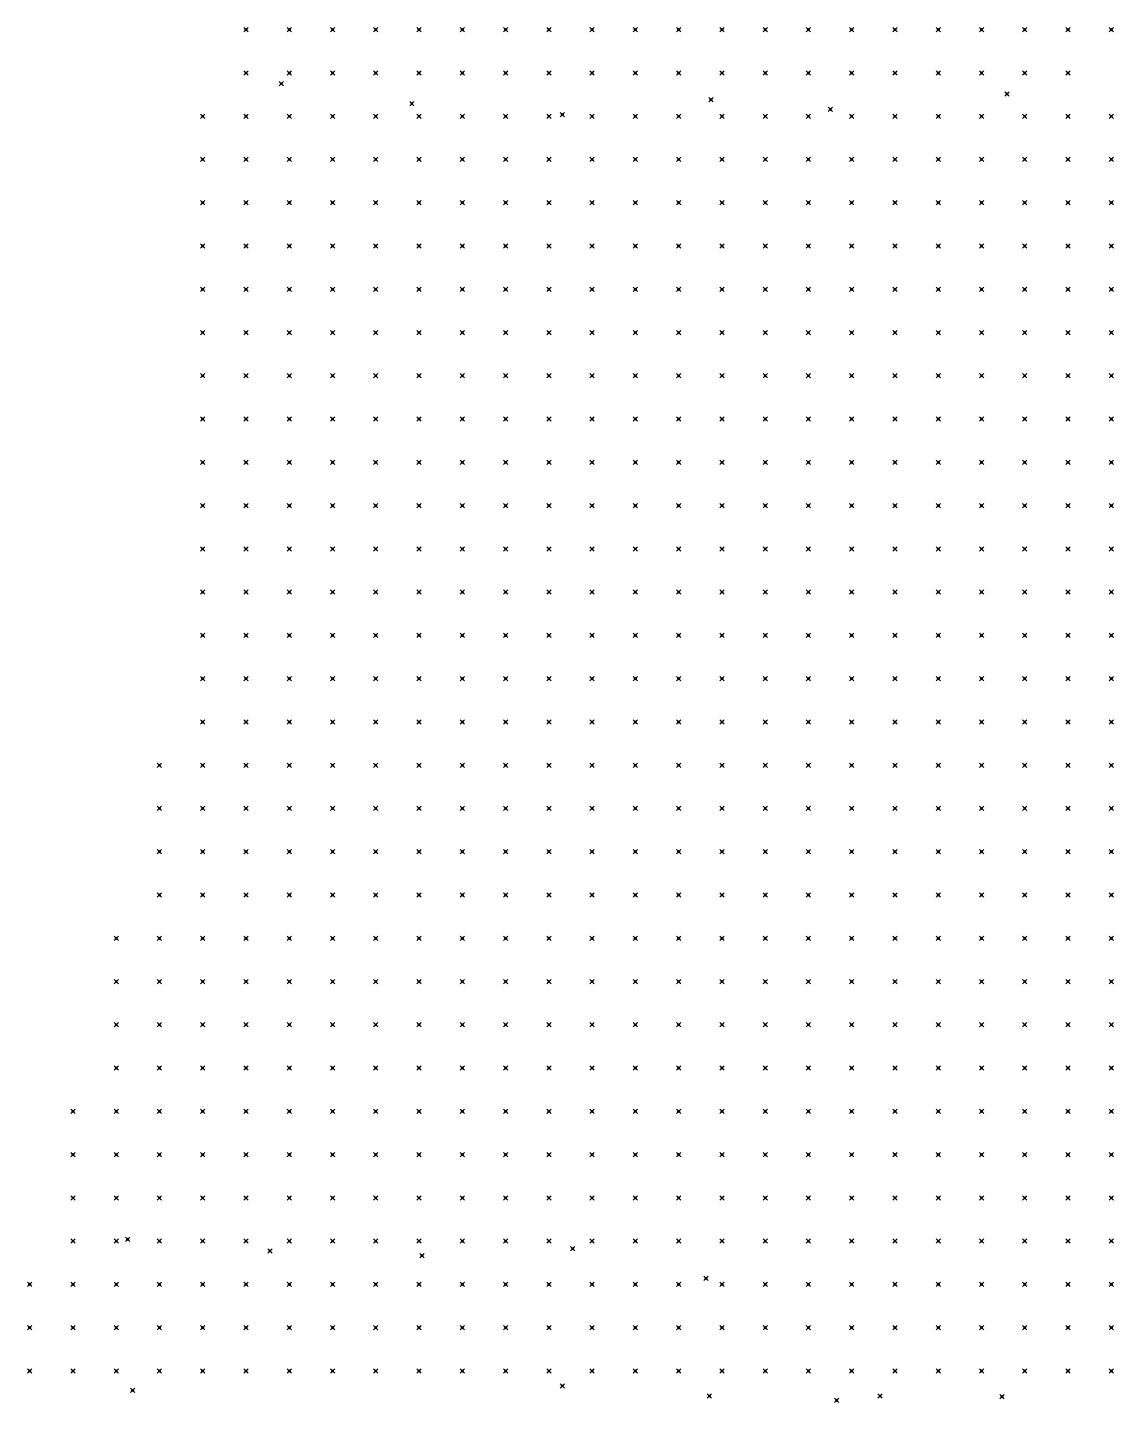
# Model space of a CAD drawing. Header units: metres. Extents: x 441556 to 446409, y 432338 to 461058.
# Drawn here: x 441585.6 to 441660.9, y 459909.6 to 460005 of the extents above; entities that cross this region are included whole.
import ezdxf

# ---------------------------------------------------------------- set-up
doc = ezdxf.new("R2010")
doc.units = ezdxf.units.M
doc.header["$MEASUREMENT"] = 0
doc.header["$PDMODE"] = 35
doc.header["$PDSIZE"] = 0.15
doc.layers.add('DTM-NOK-RevN_LIDAR_co_lidar', color=91, linetype='Continuous', lineweight=0)
doc.layers.add('DTM-NOK-RevN_RTK', color=32, linetype='Continuous', lineweight=0)

msp = doc.modelspace()

# ---------------------------------------------------------------- linework, layer by layer
at = {"layer": 'DTM-NOK-RevN_LIDAR_co_lidar'}
for p in [(441600.727, 460004.805, 406.135), (441603.726, 460004.805, 406.037), (441606.726, 460004.805, 406.068), (441609.725, 460004.805, 405.849), (441612.724, 460004.805, 405.709), (441615.724, 460004.805, 405.132), (441618.723, 460004.805, 404.905), (441621.722, 460004.805, 404.981), (441624.722, 460004.805, 405.237), (441627.721, 460004.805, 404.831), (441630.72, 460004.805, 404.628), (441633.72, 460004.805, 404.694), (441636.719, 460004.805, 404.46), (441639.718, 460004.805, 404.278), (441642.718, 460004.805, 404.357), (441645.717, 460004.805, 404.137), (441648.716, 460004.805, 403.653), (441651.716, 460004.805, 403.333), (441654.715, 460004.805, 403.188), (441657.714, 460004.805, 402.989), (441660.714, 460004.805, 402.895), (441600.727, 460001.806, 406.07), (441603.726, 460001.806, 406.043), (441606.726, 460001.806, 405.963), (441609.725, 460001.806, 405.49), (441612.724, 460001.806, 405.196), (441615.724, 460001.806, 405.001), (441618.723, 460001.806, 404.873), (441621.722, 460001.806, 405.002), (441624.722, 460001.806, 405.282), (441627.721, 460001.806, 405.152), (441630.72, 460001.806, 405.053), (441633.72, 460001.806, 404.703), (441636.719, 460001.806, 404.455), (441639.718, 460001.806, 404.392), (441642.718, 460001.806, 404.631), (441645.717, 460001.806, 404.452), (441648.716, 460001.806, 404.082), (441651.716, 460001.806, 403.676), (441654.715, 460001.806, 403.445), (441657.714, 460001.806, 403.322), (441597.728, 459998.806, 406.341), (441600.727, 459998.806, 406.261), (441603.726, 459998.806, 406.258), (441606.726, 459998.806, 406.113), (441609.725, 459998.806, 405.171), (441612.724, 459998.806, 404.734), (441615.724, 459998.806, 404.611), (441618.723, 459998.806, 404.976), (441621.722, 459998.806, 405.166), (441624.722, 459998.806, 405.066), (441627.721, 459998.806, 404.891), (441630.72, 459998.806, 404.688), (441633.72, 459998.806, 404.532), (441636.719, 459998.806, 404.469), (441639.718, 459998.806, 404.418), (441642.718, 459998.806, 404.403), (441645.717, 459998.806, 404.102), (441648.716, 459998.806, 404.066), (441651.716, 459998.806, 403.823), (441654.715, 459998.806, 403.52), (441657.714, 459998.806, 403.264), (441660.714, 459998.806, 402.951), (441597.728, 459995.807, 406.562), (441600.727, 459995.807, 406.528), (441603.726, 459995.807, 406.439), (441606.726, 459995.807, 405.956), (441609.725, 459995.807, 404.999), (441612.724, 459995.807, 404.754), (441615.724, 459995.807, 404.93), (441618.723, 459995.807, 405.044), (441621.722, 459995.807, 405.048), (441624.722, 459995.807, 404.964), (441627.721, 459995.807, 404.872), (441630.72, 459995.807, 404.847), (441633.72, 459995.807, 404.687), (441636.719, 459995.807, 404.69), (441639.718, 459995.807, 404.479), (441642.718, 459995.807, 404.335), (441645.717, 459995.807, 403.996), (441648.716, 459995.807, 403.81), (441651.716, 459995.807, 403.778), (441654.715, 459995.807, 403.54), (441657.714, 459995.807, 403.179), (441660.714, 459995.807, 402.897), (441597.728, 459992.808, 405.953), (441600.727, 459992.808, 405.938), (441603.726, 459992.808, 405.424), (441606.726, 459992.808, 405.475), (441609.725, 459992.808, 405.223), (441612.724, 459992.808, 405.13), (441615.724, 459992.808, 405.181), (441618.723, 459992.808, 405.25), (441621.722, 459992.808, 405.111), (441624.722, 459992.808, 404.958), (441627.721, 459992.808, 404.971), (441630.72, 459992.808, 404.956), (441633.72, 459992.808, 404.76), (441636.719, 459992.808, 404.638), (441639.718, 459992.808, 404.452), (441642.718, 459992.808, 404.472), (441645.717, 459992.808, 404.183), (441648.716, 459992.808, 403.822), (441651.716, 459992.808, 403.663), (441654.715, 459992.808, 403.429), (441657.714, 459992.808, 403.163), (441660.714, 459992.808, 402.861), (441597.728, 459989.808, 405.854), (441600.727, 459989.808, 405.875), (441603.726, 459989.808, 405.564), (441606.726, 459989.808, 405.353), (441609.725, 459989.808, 405.309), (441612.724, 459989.808, 405.623), (441615.724, 459989.808, 405.462), (441618.723, 459989.808, 405.288), (441621.722, 459989.808, 405.132), (441624.722, 459989.808, 405.133), (441627.721, 459989.808, 404.909), (441630.72, 459989.808, 404.713), (441633.72, 459989.808, 404.561), (441636.719, 459989.808, 404.473), (441639.718, 459989.808, 404.396), (441642.718, 459989.808, 404.328), (441645.717, 459989.808, 404.169), (441648.716, 459989.808, 403.803), (441651.716, 459989.808, 403.683), (441654.715, 459989.808, 403.433), (441657.714, 459989.808, 403.114), (441660.714, 459989.808, 403.113), (441597.728, 459986.809, 406.351), (441600.727, 459986.809, 406.201), (441603.726, 459986.809, 406.013), (441606.726, 459986.809, 405.817), (441609.725, 459986.809, 405.448), (441612.724, 459986.809, 405.607), (441615.724, 459986.809, 405.601), (441618.723, 459986.809, 405.329), (441621.722, 459986.809, 405.18), (441624.722, 459986.809, 405.201), (441627.721, 459986.809, 405.082), (441630.72, 459986.809, 404.849), (441633.72, 459986.809, 404.601), (441636.719, 459986.809, 404.357), (441639.718, 459986.809, 404.172), (441642.718, 459986.809, 404.15), (441645.717, 459986.809, 404.215), (441648.716, 459986.809, 403.8), (441651.716, 459986.809, 403.675), (441654.715, 459986.809, 403.37), (441657.714, 459986.809, 403.243), (441660.714, 459986.809, 403.331), (441597.728, 459983.81, 406.403), (441600.727, 459983.81, 406.296), (441603.726, 459983.81, 406.106), (441606.726, 459983.81, 405.959), (441609.725, 459983.81, 405.72), (441612.724, 459983.81, 405.751), (441615.724, 459983.81, 405.463), (441618.723, 459983.81, 405.298), (441621.722, 459983.81, 405.215), (441624.722, 459983.81, 405.068), (441627.721, 459983.81, 405.035), (441630.72, 459983.81, 405.087), (441633.72, 459983.81, 404.768), (441636.719, 459983.81, 404.502), (441639.718, 459983.81, 404.299), (441642.718, 459983.81, 404.2), (441645.717, 459983.81, 404.083), (441648.716, 459983.81, 403.808), (441651.716, 459983.81, 403.626), (441654.715, 459983.81, 403.478), (441657.714, 459983.81, 403.742), (441660.714, 459983.81, 403.944), (441597.728, 459980.81, 406.336), (441600.727, 459980.81, 406.178), (441603.726, 459980.81, 406.059), (441606.726, 459980.81, 405.939), (441609.725, 459980.81, 405.81), (441612.724, 459980.81, 405.723), (441615.724, 459980.81, 405.426), (441618.723, 459980.81, 405.383), (441621.722, 459980.81, 405.252), (441624.722, 459980.81, 405.101), (441627.721, 459980.81, 405.114), (441630.72, 459980.81, 405.174), (441633.72, 459980.81, 404.892), (441636.719, 459980.81, 404.636), (441639.718, 459980.81, 404.482), (441642.718, 459980.81, 404.317), (441645.717, 459980.81, 404.278), (441648.716, 459980.81, 403.866), (441651.716, 459980.81, 403.75), (441654.715, 459980.81, 403.71), (441657.714, 459980.81, 403.709), (441660.714, 459980.81, 403.751), (441597.728, 459977.811, 406.197), (441600.727, 459977.811, 406.071), (441603.726, 459977.811, 405.958), (441606.726, 459977.811, 405.894), (441609.725, 459977.811, 405.813), (441612.724, 459977.811, 405.658), (441615.724, 459977.811, 405.451), (441618.723, 459977.811, 405.477), (441621.722, 459977.811, 405.266), (441624.722, 459977.811, 405.184), (441627.721, 459977.811, 405.163), (441630.72, 459977.811, 405.109), (441633.72, 459977.811, 405.018), (441636.719, 459977.811, 404.752), (441639.718, 459977.811, 404.5), (441642.718, 459977.811, 404.573), (441645.717, 459977.811, 404.681), (441648.716, 459977.811, 403.943), (441651.716, 459977.811, 403.904), (441654.715, 459977.811, 403.924), (441657.714, 459977.811, 404.042), (441660.714, 459977.811, 404.056), (441597.728, 459974.812, 406.176), (441600.727, 459974.812, 406.079), (441603.726, 459974.812, 406.019), (441606.726, 459974.812, 405.981), (441609.725, 459974.812, 406.057), (441612.724, 459974.812, 405.812), (441615.724, 459974.812, 405.564), (441618.723, 459974.812, 405.456), (441621.722, 459974.812, 405.406), (441624.722, 459974.812, 405.352), (441627.721, 459974.812, 405.238), (441630.72, 459974.812, 405.15), (441633.72, 459974.812, 405.01), (441636.719, 459974.812, 404.783), (441639.718, 459974.812, 404.702), (441642.718, 459974.812, 404.597), (441645.717, 459974.812, 404.499), (441648.716, 459974.812, 404.246), (441651.716, 459974.812, 404.157), (441654.715, 459974.812, 404.07), (441657.714, 459974.812, 404.233), (441660.714, 459974.812, 404.474), (441597.728, 459971.812, 406.382), (441600.727, 459971.812, 406.587), (441603.726, 459971.812, 406.53), (441606.726, 459971.812, 406.592), (441609.725, 459971.812, 406.462), (441612.724, 459971.812, 406.31), (441615.724, 459971.812, 405.94), (441618.723, 459971.812, 405.84), (441621.722, 459971.812, 405.694), (441624.722, 459971.812, 405.55), (441627.721, 459971.812, 405.474), (441630.72, 459971.812, 405.402), (441633.72, 459971.812, 405.232), (441636.719, 459971.812, 405.005), (441639.718, 459971.812, 404.934), (441642.718, 459971.812, 404.752), (441645.717, 459971.812, 404.541), (441648.716, 459971.812, 404.538), (441651.716, 459971.812, 404.321), (441654.715, 459971.812, 404.19), (441657.714, 459971.812, 404.452), (441660.714, 459971.812, 405.093), (441597.728, 459968.813, 407.302), (441600.727, 459968.813, 406.876), (441603.726, 459968.813, 406.689), (441606.726, 459968.813, 406.658), (441609.725, 459968.813, 406.583), (441612.724, 459968.813, 406.692), (441615.724, 459968.813, 406.645), (441618.723, 459968.813, 406.088), (441621.722, 459968.813, 405.952), (441624.722, 459968.813, 405.969), (441627.721, 459968.813, 405.876), (441630.72, 459968.813, 405.701), (441633.72, 459968.813, 405.633), (441636.719, 459968.813, 405.358), (441639.718, 459968.813, 405.262), (441642.718, 459968.813, 405.185), (441645.717, 459968.813, 405.01), (441648.716, 459968.813, 405.027), (441651.716, 459968.813, 404.684), (441654.715, 459968.813, 404.813), (441657.714, 459968.813, 404.943), (441660.714, 459968.813, 405.806), (441597.728, 459965.814, 408.919), (441600.727, 459965.814, 408.354), (441603.726, 459965.814, 407.287), (441606.726, 459965.814, 406.712), (441609.725, 459965.814, 406.699), (441612.724, 459965.814, 406.918), (441615.724, 459965.814, 407.51), (441618.723, 459965.814, 406.874), (441621.722, 459965.814, 406.68), (441624.722, 459965.814, 406.395), (441627.721, 459965.814, 406.405), (441630.72, 459965.814, 406.517), (441633.72, 459965.814, 406.215), (441636.719, 459965.814, 406.158), (441639.718, 459965.814, 405.992), (441642.718, 459965.814, 405.864), (441645.717, 459965.814, 405.718), (441648.716, 459965.814, 405.573), (441651.716, 459965.814, 405.71), (441654.715, 459965.814, 407.067), (441657.714, 459965.814, 407.433), (441660.714, 459965.814, 406.646), (441597.728, 459962.814, 410.593), (441600.727, 459962.814, 410.092), (441603.726, 459962.814, 408.413), (441606.726, 459962.814, 407.441), (441609.725, 459962.814, 406.777), (441612.724, 459962.814, 406.909), (441615.724, 459962.814, 407.074), (441618.723, 459962.814, 407.32), (441621.722, 459962.814, 407.43), (441624.722, 459962.814, 407.158), (441627.721, 459962.814, 406.649), (441630.72, 459962.814, 406.453), (441633.72, 459962.814, 406.583), (441636.719, 459962.814, 406.657), (441639.718, 459962.814, 406.509), (441642.718, 459962.814, 406.086), (441645.717, 459962.814, 406.145), (441648.716, 459962.814, 406.357), (441651.716, 459962.814, 407.506), (441654.715, 459962.814, 408.826), (441657.714, 459962.814, 409.127), (441660.714, 459962.814, 409.343), (441597.728, 459959.815, 412.089), (441600.727, 459959.815, 410.494), (441603.726, 459959.815, 409.618), (441606.726, 459959.815, 409.037), (441609.725, 459959.815, 408.556), (441612.724, 459959.815, 407.735), (441615.724, 459959.815, 407.691), (441618.723, 459959.815, 407.766), (441621.722, 459959.815, 408.212), (441624.722, 459959.815, 407.588), (441627.721, 459959.815, 407.519), (441630.72, 459959.815, 407.15), (441633.72, 459959.815, 406.987), (441636.719, 459959.815, 407.058), (441639.718, 459959.815, 406.944), (441642.718, 459959.815, 406.872), (441645.717, 459959.815, 407.796), (441648.716, 459959.815, 409.8), (441651.716, 459959.815, 411.116), (441654.715, 459959.815, 411.836), (441657.714, 459959.815, 412.158), (441660.714, 459959.815, 412.22), (441597.728, 459956.815, 412.452), (441600.727, 459956.815, 411.675), (441603.726, 459956.815, 412.365), (441606.726, 459956.815, 412.971), (441609.725, 459956.815, 411.899), (441612.724, 459956.815, 410.492), (441615.724, 459956.815, 409.541), (441618.723, 459956.815, 408.652), (441621.722, 459956.815, 408.578), (441624.722, 459956.815, 408.583), (441627.721, 459956.815, 408.383), (441630.72, 459956.815, 407.978), (441633.72, 459956.815, 407.833), (441636.719, 459956.815, 408.04), (441639.718, 459956.815, 408.009), (441642.718, 459956.815, 408.456), (441645.717, 459956.815, 409.29), (441648.716, 459956.815, 412.067), (441651.716, 459956.815, 413.067), (441654.715, 459956.815, 414.199), (441657.714, 459956.815, 413.772), (441660.714, 459956.815, 413.42), (441594.728, 459953.816, 413.064), (441597.728, 459953.816, 412.673), (441600.727, 459953.816, 412.945), (441603.726, 459953.816, 414.837), (441606.726, 459953.816, 415.872), (441609.725, 459953.816, 414.994), (441612.724, 459953.816, 414.067), (441615.724, 459953.816, 412.784), (441618.723, 459953.816, 411.002), (441621.722, 459953.816, 410.156), (441624.722, 459953.816, 410.49), (441627.721, 459953.816, 409.635), (441630.72, 459953.816, 408.718), (441633.72, 459953.816, 408.749), (441636.719, 459953.816, 408.766), (441639.718, 459953.816, 409.188), (441642.718, 459953.816, 409.778), (441645.717, 459953.816, 411.577), (441648.716, 459953.816, 412.594), (441651.716, 459953.816, 414.582), (441654.715, 459953.816, 415.759), (441657.714, 459953.816, 415.408), (441660.714, 459953.816, 414.229), (441594.728, 459950.817, 414.953), (441597.728, 459950.817, 415.071), (441600.727, 459950.817, 415.398), (441603.726, 459950.817, 417.33), (441606.726, 459950.817, 417.53), (441609.725, 459950.817, 417.179), (441612.724, 459950.817, 416.067), (441615.724, 459950.817, 414.982), (441618.723, 459950.817, 413.337), (441621.722, 459950.817, 411.943), (441624.722, 459950.817, 411.726), (441627.721, 459950.817, 411.24), (441630.72, 459950.817, 410.399), (441633.72, 459950.817, 410.614), (441636.719, 459950.817, 410.677), (441639.718, 459950.817, 411.215), (441642.718, 459950.817, 411.495), (441645.717, 459950.817, 412.626), (441648.716, 459950.817, 414.527), (441651.716, 459950.817, 416.102), (441654.715, 459950.817, 418.228), (441657.714, 459950.817, 417.738), (441660.714, 459950.817, 417.019), (441594.728, 459947.817, 418.279), (441597.728, 459947.817, 418.675), (441600.727, 459947.817, 419.505), (441603.726, 459947.817, 419.466), (441606.726, 459947.817, 418.905), (441609.725, 459947.817, 417.923), (441612.724, 459947.817, 416.953), (441615.724, 459947.817, 414.988), (441618.723, 459947.817, 413.932), (441621.722, 459947.817, 413.547), (441624.722, 459947.817, 413.14), (441627.721, 459947.817, 412.267), (441630.72, 459947.817, 412.124), (441633.72, 459947.817, 412.383), (441636.719, 459947.817, 412.921), (441639.718, 459947.817, 412.723), (441642.718, 459947.817, 413.081), (441645.717, 459947.817, 414.227), (441648.716, 459947.817, 416.252), (441651.716, 459947.817, 417.905), (441654.715, 459947.817, 419.54), (441657.714, 459947.817, 420.158), (441660.714, 459947.817, 418.923), (441594.728, 459944.818, 421.832), (441597.728, 459944.818, 423.408), (441600.727, 459944.818, 423.218), (441603.726, 459944.818, 422.23), (441606.726, 459944.818, 420.193), (441609.725, 459944.818, 418.214), (441612.724, 459944.818, 417.136), (441615.724, 459944.818, 415.115), (441618.723, 459944.818, 414.868), (441621.722, 459944.818, 414.346), (441624.722, 459944.818, 414.698), (441627.721, 459944.818, 413.688), (441630.72, 459944.818, 413.162), (441633.72, 459944.818, 413.682), (441636.719, 459944.818, 413.921), (441639.718, 459944.818, 413.596), (441642.718, 459944.818, 414.283), (441645.717, 459944.818, 415.614), (441648.716, 459944.818, 417.468), (441651.716, 459944.818, 419.418), (441654.715, 459944.818, 421.25), (441657.714, 459944.818, 422.804), (441660.714, 459944.818, 422.299), (441591.729, 459941.819, 422.152), (441594.728, 459941.819, 424.448), (441597.728, 459941.819, 426.348), (441600.727, 459941.819, 425.449), (441603.726, 459941.819, 424.429), (441606.726, 459941.819, 421.308), (441609.725, 459941.819, 419.689), (441612.724, 459941.819, 418.238), (441615.724, 459941.819, 416.822), (441618.723, 459941.819, 416.505), (441621.722, 459941.819, 416.14), (441624.722, 459941.819, 416.847), (441627.721, 459941.819, 416.665), (441630.72, 459941.819, 415.204), (441633.72, 459941.819, 414.749), (441636.719, 459941.819, 414.894), (441639.718, 459941.819, 415.482), (441642.718, 459941.819, 416.248), (441645.717, 459941.819, 417.703), (441648.716, 459941.819, 418.289), (441651.716, 459941.819, 420.605), (441654.715, 459941.819, 422.744), (441657.714, 459941.819, 424.022), (441660.714, 459941.819, 424.072), (441591.729, 459938.819, 425.176), (441594.728, 459938.819, 427.818), (441597.728, 459938.819, 428.19), (441600.727, 459938.819, 426.079), (441603.726, 459938.819, 425.128), (441606.726, 459938.819, 424.27), (441609.725, 459938.819, 422.832), (441612.724, 459938.819, 421.352), (441615.724, 459938.819, 419.791), (441618.723, 459938.819, 419.987), (441621.722, 459938.819, 418.902), (441624.722, 459938.819, 419.72), (441627.721, 459938.819, 419.626), (441630.72, 459938.819, 418.254), (441633.72, 459938.819, 417.713), (441636.719, 459938.819, 417.614), (441639.718, 459938.819, 417.752), (441642.718, 459938.819, 418.964), (441645.717, 459938.819, 420.069), (441648.716, 459938.819, 420.421), (441651.716, 459938.819, 423.672), (441654.715, 459938.819, 423.988), (441657.714, 459938.819, 425.231), (441660.714, 459938.819, 425.706), (441591.729, 459935.82, 428.783), (441594.728, 459935.82, 430.971), (441597.728, 459935.82, 430.013), (441600.727, 459935.82, 427.191), (441603.726, 459935.82, 426.788), (441606.726, 459935.82, 425.396), (441609.725, 459935.82, 423.672), (441612.724, 459935.82, 423.65), (441615.724, 459935.82, 422.181), (441618.723, 459935.82, 421.566), (441621.722, 459935.82, 422.051), (441624.722, 459935.82, 422.101), (441627.721, 459935.82, 421.605), (441630.72, 459935.82, 421.212), (441633.72, 459935.82, 420.442), (441636.719, 459935.82, 420.602), (441639.718, 459935.82, 420.427), (441642.718, 459935.82, 420.495), (441645.717, 459935.82, 421.238), (441648.716, 459935.82, 422.189), (441651.716, 459935.82, 424.673), (441654.715, 459935.82, 424.138), (441657.714, 459935.82, 426.648), (441660.714, 459935.82, 428.821), (441591.729, 459932.821, 432.35), (441594.728, 459932.821, 432.415), (441597.728, 459932.821, 432.016), (441600.727, 459932.821, 431.426), (441603.726, 459932.821, 430.13), (441606.726, 459932.821, 426.58), (441609.725, 459932.821, 425.706), (441612.724, 459932.821, 425.566), (441615.724, 459932.821, 424.595), (441618.723, 459932.821, 423.756), (441621.722, 459932.821, 423.497), (441624.722, 459932.821, 423.989), (441627.721, 459932.821, 424.009), (441630.72, 459932.821, 422.318), (441633.72, 459932.821, 421.503), (441636.719, 459932.821, 421.193), (441639.718, 459932.821, 421.936), (441642.718, 459932.821, 422.526), (441645.717, 459932.821, 423.249), (441648.716, 459932.821, 424.113), (441651.716, 459932.821, 425.289), (441654.715, 459932.821, 425.388), (441657.714, 459932.821, 426.828), (441660.714, 459932.821, 427.128), (441588.729, 459929.821, 429.862), (441591.729, 459929.821, 434.183), (441594.728, 459929.821, 433.108), (441597.728, 459929.821, 432.374), (441600.727, 459929.821, 432.077), (441603.726, 459929.821, 430.475), (441606.726, 459929.821, 428.164), (441609.725, 459929.821, 426.635), (441612.724, 459929.821, 427.052), (441615.724, 459929.821, 426.862), (441618.723, 459929.821, 425.807), (441621.722, 459929.821, 424.498), (441624.722, 459929.821, 425.171), (441627.721, 459929.821, 426.041), (441630.72, 459929.821, 424.686), (441633.72, 459929.821, 423.116), (441636.719, 459929.821, 422.861), (441639.718, 459929.821, 424.206), (441642.718, 459929.821, 424.619), (441645.717, 459929.821, 424.809), (441648.716, 459929.821, 425.86), (441651.716, 459929.821, 426.216), (441654.715, 459929.821, 426.51), (441657.714, 459929.821, 426.303), (441660.714, 459929.821, 426.285), (441588.729, 459926.822, 432.319), (441591.729, 459926.822, 433.999), (441594.728, 459926.822, 433.297), (441597.728, 459926.822, 432.788), (441600.727, 459926.822, 431.824), (441603.726, 459926.822, 430.928), (441606.726, 459926.822, 430.196), (441609.725, 459926.822, 428.99), (441612.724, 459926.822, 428.361), (441615.724, 459926.822, 428.316), (441618.723, 459926.822, 427.859), (441621.722, 459926.822, 427.633), (441624.722, 459926.822, 428.222), (441627.721, 459926.822, 428.864), (441630.72, 459926.822, 428.25), (441633.72, 459926.822, 425.142), (441636.719, 459926.822, 424.845), (441639.718, 459926.822, 425.644), (441642.718, 459926.822, 426.948), (441645.717, 459926.822, 426.458), (441648.716, 459926.822, 426.713), (441651.716, 459926.822, 426.846), (441654.715, 459926.822, 426.796), (441657.714, 459926.822, 426.64), (441660.714, 459926.822, 426.292), (441588.729, 459923.823, 433.245), (441591.729, 459923.823, 432.913), (441594.728, 459923.823, 432.772), (441597.728, 459923.823, 432.834), (441600.727, 459923.823, 432.863), (441603.726, 459923.823, 432.162), (441606.726, 459923.823, 431.759), (441609.725, 459923.823, 430.878), (441612.724, 459923.823, 430.408), (441615.724, 459923.823, 429.64), (441618.723, 459923.823, 429.601), (441621.722, 459923.823, 430.102), (441624.722, 459923.823, 430.088), (441627.721, 459923.823, 430.057), (441630.72, 459923.823, 429.508), (441633.72, 459923.823, 427.302), (441636.719, 459923.823, 425.96), (441639.718, 459923.823, 426.328), (441642.718, 459923.823, 427.682), (441645.717, 459923.823, 427.578), (441648.716, 459923.823, 427.244), (441651.716, 459923.823, 427.075), (441654.715, 459923.823, 427.047), (441657.714, 459923.823, 426.935), (441660.714, 459923.823, 426.587), (441588.729, 459920.823, 433.903), (441591.729, 459920.823, 433.54), (441594.728, 459920.823, 432.966), (441597.728, 459920.823, 432.77), (441600.727, 459920.823, 432.786), (441603.726, 459920.823, 432.697), (441606.726, 459920.823, 432.461), (441609.725, 459920.823, 432.137), (441612.724, 459920.823, 431.754), (441615.724, 459920.823, 431.115), (441618.723, 459920.823, 430.967), (441621.722, 459920.823, 430.78), (441624.722, 459920.823, 430.423), (441627.721, 459920.823, 430.323), (441630.72, 459920.823, 430.135), (441633.72, 459920.823, 429.085), (441636.719, 459920.823, 427.658), (441639.718, 459920.823, 427.239), (441642.718, 459920.823, 427.824), (441645.717, 459920.823, 427.869), (441648.716, 459920.823, 427.586), (441651.716, 459920.823, 427.316), (441654.715, 459920.823, 427.403), (441657.714, 459920.823, 427.302), (441660.714, 459920.823, 426.914), (441585.73, 459917.824, 435.557), (441588.729, 459917.824, 434.521), (441591.729, 459917.824, 434.035), (441594.728, 459917.824, 433.473), (441597.728, 459917.824, 432.928), (441600.727, 459917.824, 432.717), (441603.726, 459917.824, 432.626), (441606.726, 459917.824, 432.354), (441609.725, 459917.824, 432.153), (441612.724, 459917.824, 431.808), (441615.724, 459917.824, 431.58), (441618.723, 459917.824, 431.154), (441621.722, 459917.824, 430.864), (441624.722, 459917.824, 430.565), (441627.721, 459917.824, 430.33), (441630.72, 459917.824, 430.206), (441633.72, 459917.824, 429.699), (441636.719, 459917.824, 428.671), (441639.718, 459917.824, 428.264), (441642.718, 459917.824, 428.18), (441645.717, 459917.824, 428.165), (441648.716, 459917.824, 427.938), (441651.716, 459917.824, 427.586), (441654.715, 459917.824, 427.548), (441657.714, 459917.824, 427.401), (441660.714, 459917.824, 427.23), (441585.73, 459914.825, 436.108), (441588.729, 459914.825, 435.45), (441591.729, 459914.825, 434.54), (441594.728, 459914.825, 434.087), (441597.728, 459914.825, 433.354), (441600.727, 459914.825, 432.838), (441603.726, 459914.825, 432.703), (441606.726, 459914.825, 432.496), (441609.725, 459914.825, 432.217), (441612.724, 459914.825, 431.957), (441615.724, 459914.825, 431.778), (441618.723, 459914.825, 431.356), (441621.722, 459914.825, 430.997), (441624.722, 459914.825, 430.691), (441627.721, 459914.825, 430.474), (441630.72, 459914.825, 430.307), (441633.72, 459914.825, 429.989), (441636.719, 459914.825, 429.13), (441639.718, 459914.825, 428.508), (441642.718, 459914.825, 428.562), (441645.717, 459914.825, 428.372), (441648.716, 459914.825, 428.183), (441651.716, 459914.825, 427.898), (441654.715, 459914.825, 427.76), (441657.714, 459914.825, 427.51), (441660.714, 459914.825, 427.317), (441585.73, 459911.825, 436.606), (441588.729, 459911.825, 436.085), (441591.729, 459911.825, 435.302), (441594.728, 459911.825, 434.58), (441597.728, 459911.825, 434.023), (441600.727, 459911.825, 433.288), (441603.726, 459911.825, 432.905), (441606.726, 459911.825, 432.633), (441609.725, 459911.825, 432.376), (441612.724, 459911.825, 432.12), (441615.724, 459911.825, 431.855), (441618.723, 459911.825, 431.593), (441621.722, 459911.825, 431.134), (441624.722, 459911.825, 430.841), (441627.721, 459911.825, 430.663), (441630.72, 459911.825, 430.471), (441633.72, 459911.825, 430.303), (441636.719, 459911.825, 429.767), (441639.718, 459911.825, 429.021), (441642.718, 459911.825, 428.83), (441645.717, 459911.825, 428.721), (441648.716, 459911.825, 428.533), (441651.716, 459911.825, 428.279), (441654.715, 459911.825, 427.954), (441657.714, 459911.825, 427.763), (441660.714, 459911.825, 427.612)]:
    msp.add_point(p, dxfattribs=at)
at = {"layer": 'DTM-NOK-RevN_RTK'}
for p in [(441603.177, 460001.051, 406.238), (441632.961, 459999.954, 404.971), (441653.481, 460000.344, 403.855), (441612.223, 459999.666, 405.257), (441622.655, 459998.921, 405.408), (441641.243, 459999.274, 404.763), (441592.527, 459920.949, 433.463), (441602.381, 459920.149, 433.136), (441612.927, 459919.814, 431.927), (441623.371, 459920.311, 430.751), (441632.611, 459918.244, 430.1), (441592.873, 459910.47, 435.553), (441622.657, 459910.792, 431.492), (441632.842, 459910.088, 430.953), (441641.664, 459909.787, 429.145), (441644.687, 459910.078, 428.888), (441653.137, 459910.039, 428.446)]:
    msp.add_point(p, dxfattribs=at)

doc.saveas('drawing.dxf')
